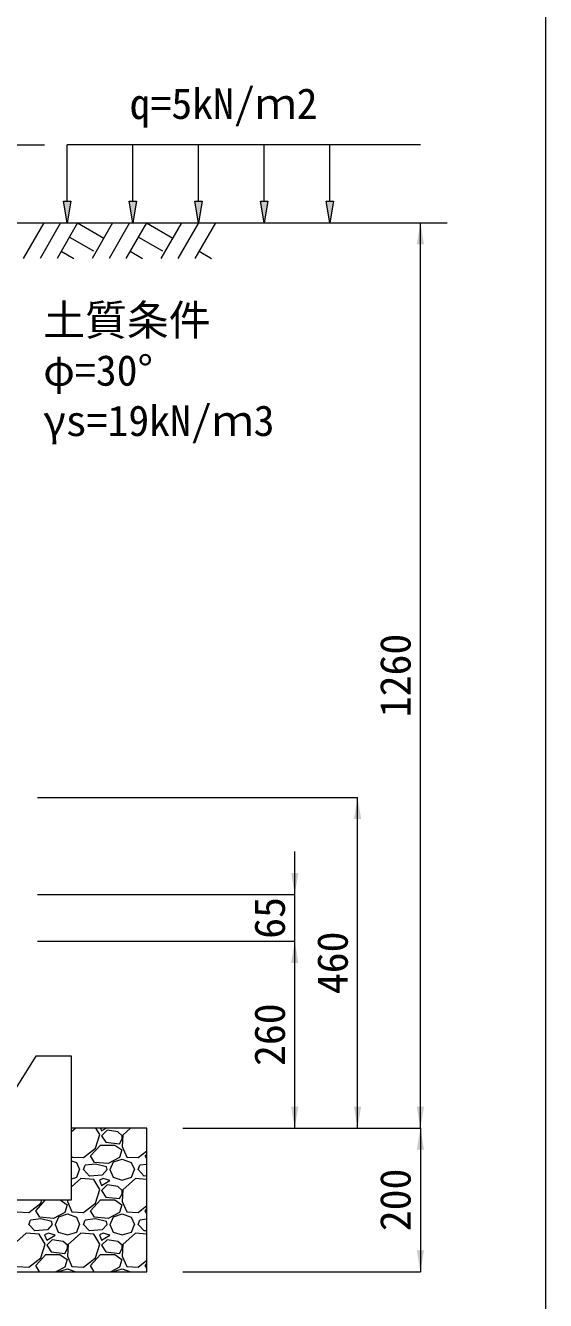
# Model space of a CAD drawing. Units: millimetres at full size, sheet at 1:20. Extents: x 201886 to 211886, y 860265 to 873235.
# Drawn here: x 207162 to 207886, y 868504 to 870279 of the extents above; entities that cross this region are included whole.
import ezdxf
from ezdxf.enums import TextEntityAlignment as Align

# ---------------------------------------------------------------- set-up
doc = ezdxf.new("R2010")
doc.units = ezdxf.units.MM
doc.header["$LTSCALE"] = 20
for name, color, linetype, lineweight in [('0_2', 7, 'Continuous', 20), ('ハッチング', 7, 'Continuous', 5), ('図枠', 5, 'Continuous', 13), ('基礎ブロック', 2, 'Continuous', 20), ('寸法線', 7, 'Continuous', 13)]:
    doc.layers.add(name, color=color, linetype=linetype, lineweight=lineweight)
doc.layers.add('文字', color=7, linetype='Continuous')
doc.styles.add('ＭＳ ゴシック', font='')
doc.styles.get('ＭＳ ゴシック').set_extended_font_data('MS Gothic')

# ---------------------------------------------------------------- blocks, each defined once
blk = doc.blocks.new('filled_arrow')
at = {"color": 0, "linetype": 'Continuous', "lineweight": -2}
blk.add_solid([(7.5, 1.25), (0, 0), (7.5, -1.25)], dxfattribs=at)

msp = doc.modelspace()

# ---------------------------------------------------------------- hatches: boundary and pattern name
at = {"layer": '寸法線'}
for points in [[(207225.26, 870033.85), (207220.26, 870003.85), (207215.26, 870033.85)], [(207316.68, 870033.85), (207311.68, 870003.85), (207306.68, 870033.85)], [(207408.09, 870033.85), (207403.09, 870003.85), (207398.09, 870033.85)], [(207499.5, 870033.85), (207494.5, 870003.85), (207489.5, 870033.85)], [(207590.91, 870033.85), (207585.91, 870003.85), (207580.91, 870033.85)]]:
    msp.add_hatch(color=256, dxfattribs=at).paths.add_polyline_path(points)

# ---------------------------------------------------------------- linework, layer by layer
at = {"layer": '0_2'}
for p, q in [((207128.85, 870003.85), (207749.23, 870003.85)), ((207331.32, 868543.85), (207331.32, 868743.85)), ((206396.32, 868543.85), (207331.32, 868543.85))]:
    msp.add_line(p, q, dxfattribs=at)
at = {"layer": '0_2', "lineweight": 13}
msp.add_line((207331.32, 868743.85), (207226.32, 868743.85), dxfattribs=at)
at = {"layer": 'ハッチング', "lineweight": 9}
for p, q in [((207187.5, 870003.85), (207158.85, 869954.22)), ((207211.12, 870003.85), (207182.47, 869954.22)), ((207234.74, 870003.85), (207206.09, 869954.22)), ((207234.74, 870003.85), (207271.31, 869982.73)), ((207283.5, 870003.85), (207254.85, 869954.22)), ((207307.12, 870003.85), (207278.47, 869954.22)), ((207330.74, 870003.85), (207302.09, 869954.22)), ((207330.74, 870003.85), (207367.31, 869982.73)), ((207379.5, 870003.85), (207350.85, 869954.22)), ((207403.12, 870003.85), (207374.47, 869954.22)), ((207426.74, 870003.85), (207398.09, 869954.22)), ((207223.32, 869984.06), (207256.73, 869964.77)), ((207319.32, 869984.06), (207352.73, 869964.77)), ((207211.9, 869964.28), (207229.31, 869954.22)), ((207307.9, 869964.28), (207325.31, 869954.22)), ((207403.9, 869964.28), (207421.31, 869954.22))]:
    msp.add_line(p, q, dxfattribs=at)
at = {"layer": 'ハッチング'}
for p, q in [((207232.36, 868743.85), (207226.44, 868738.44)), ((207265.77, 868734.77), (207260.22, 868743.85)), ((207266.56, 868743.85), (207268.06, 868740.1)), ((207268.06, 868740.1), (207274.3, 868743.85)), ((207275.68, 868740.86), (207268.06, 868733.24)), ((207290.92, 868738.58), (207275.68, 868740.86)), ((207297.01, 868733.24), (207290.92, 868738.58)), ((207308.56, 868743.85), (207297.78, 868734)), ((207252.82, 868705.05), (207266.53, 868720.29)), ((207259.68, 868715.72), (207265.77, 868734.77)), ((207266.53, 868720.29), (207286.35, 868720.29)), ((207268.06, 868733.24), (207274.15, 868724.1)), ((207274.15, 868724.1), (207293.2, 868721.81)), ((207286.35, 868720.29), (207296.25, 868713.43)), ((207293.2, 868721.81), (207297.01, 868728.67)), ((207297.78, 868734), (207297.01, 868718)), ((207297.01, 868728.67), (207297.01, 868733.24)), ((207226.35, 868704.85), (207226.91, 868703.52)), ((207226.91, 868703.52), (207242.91, 868702.76)), ((207242.91, 868702.76), (207259.68, 868715.72)), ((207258.15, 868695.9), (207252.82, 868705.05)), ((207293.2, 868702.76), (207277.2, 868694.38)), ((207296.25, 868713.43), (207293.2, 868702.76)), ((207297.01, 868718), (207303.11, 868703.52)), ((207303.11, 868703.52), (207319.11, 868702.76)), ((207319.11, 868702.76), (207331.32, 868712.2)), ((207329.02, 868705.05), (207331.32, 868707.61)), ((207331.32, 868701.09), (207329.02, 868705.05)), ((207226.34, 868698.41), (207233.01, 868695.9)), ((207233.01, 868695.9), (207237.58, 868686)), ((207233.77, 868675.33), (207237.58, 868686)), ((207242.91, 868686), (207245.2, 868692.09)), ((207251.29, 868676.85), (207242.91, 868686)), ((207259.68, 868693.62), (207245.2, 868692.09)), ((207277.2, 868694.38), (207258.15, 868695.9)), ((207274.92, 868689.81), (207259.68, 868693.62)), ((207275.68, 868686), (207268.82, 868678.38)), ((207275.68, 868686), (207274.92, 868689.81)), ((207279.49, 868686), (207284.06, 868675.33)), ((207280.25, 868686), (207284.82, 868696.67)), ((207284.82, 868696.67), (207297.01, 868700.48)), ((207297.01, 868700.48), (207309.21, 868695.9)), ((207309.21, 868695.9), (207313.78, 868686)), ((207309.97, 868675.33), (207313.78, 868686)), ((207319.11, 868686), (207321.4, 868692.09)), ((207327.49, 868676.85), (207319.11, 868686)), ((207331.32, 868693.14), (207321.4, 868692.09)), ((207239.1, 868673.81), (207226.25, 868662.07)), ((207226.27, 868673.13), (207233.77, 868675.33)), ((207257.39, 868672.28), (207239.1, 868673.81)), ((207268.82, 868678.38), (207251.29, 868676.85)), ((207265.77, 868658.57), (207257.39, 868672.28)), ((207270.34, 868673.81), (207265.01, 868671.52)), ((207265.01, 868671.52), (207268.06, 868663.9)), ((207268.06, 868663.9), (207279.49, 868670.76)), ((207279.49, 868670.76), (207270.34, 868673.81)), ((207284.06, 868675.33), (207297.01, 868671.52)), ((207297.01, 868671.52), (207309.97, 868675.33)), ((207315.3, 868673.81), (207297.78, 868657.8)), ((207331.32, 868672.47), (207315.3, 868673.81)), ((207331.32, 868677.19), (207327.49, 868676.85)), ((207259.68, 868639.52), (207265.77, 868658.57)), ((207275.68, 868664.66), (207268.06, 868657.04)), ((207268.06, 868657.04), (207274.15, 868647.9)), ((207290.92, 868662.38), (207275.68, 868664.66)), ((207297.01, 868657.04), (207290.92, 868662.38)), ((207293.2, 868645.61), (207297.01, 868652.47)), ((207297.78, 868657.8), (207297.01, 868641.8)), ((207297.01, 868652.47), (207297.01, 868657.04)), ((207166.71, 868626.56), (207183.48, 868639.52)), ((207176.62, 868628.85), (207190.12, 868643.85)), ((207183.48, 868639.52), (207184.86, 868643.85)), ((207210.5, 868643.85), (207220.05, 868637.23)), ((207220.05, 868637.23), (207217, 868626.56)), ((207220.91, 868643.85), (207220.81, 868641.8)), ((207220.81, 868641.8), (207226.91, 868627.32)), ((207242.91, 868626.56), (207259.68, 868639.52)), ((207252.82, 868628.85), (207266.53, 868644.09)), ((207266.53, 868644.09), (207286.35, 868644.09)), ((207274.15, 868647.9), (207293.2, 868645.61)), ((207286.35, 868644.09), (207296.25, 868637.23)), ((207296.25, 868637.23), (207293.2, 868626.56)), ((207297.01, 868641.8), (207303.11, 868627.32)), ((207319.11, 868626.56), (207331.32, 868636)), ((207329.02, 868628.85), (207331.32, 868631.41)), ((207150.71, 868627.32), (207166.71, 868626.56)), ((207166.71, 868609.8), (207169, 868615.89)), ((207183.48, 868617.42), (207169, 868615.89)), ((207181.95, 868619.7), (207176.62, 868628.85)), ((207201, 868618.18), (207181.95, 868619.7)), ((207198.72, 868613.61), (207183.48, 868617.42)), ((207199.48, 868609.8), (207198.72, 868613.61)), ((207217, 868626.56), (207201, 868618.18)), ((207204.05, 868609.8), (207208.62, 868620.47)), ((207208.62, 868620.47), (207220.81, 868624.28)), ((207220.81, 868624.28), (207233.01, 868619.7)), ((207226.91, 868627.32), (207242.91, 868626.56)), ((207233.01, 868619.7), (207237.58, 868609.8)), ((207242.91, 868609.8), (207245.2, 868615.89)), ((207259.68, 868617.42), (207245.2, 868615.89)), ((207258.15, 868619.7), (207252.82, 868628.85)), ((207277.2, 868618.18), (207258.15, 868619.7)), ((207274.92, 868613.61), (207259.68, 868617.42)), ((207275.68, 868609.8), (207274.92, 868613.61)), ((207293.2, 868626.56), (207277.2, 868618.18)), ((207280.25, 868609.8), (207284.82, 868620.47)), ((207284.82, 868620.47), (207297.01, 868624.28)), ((207297.01, 868624.28), (207309.21, 868619.7)), ((207303.11, 868627.32), (207319.11, 868626.56)), ((207309.21, 868619.7), (207313.78, 868609.8)), ((207319.11, 868609.8), (207321.4, 868615.89)), ((207331.32, 868616.94), (207321.4, 868615.89)), ((207331.32, 868624.89), (207329.02, 868628.85)), ((207162.9, 868597.61), (207145.38, 868581.6)), ((207181.19, 868596.08), (207162.9, 868597.61)), ((207175.09, 868600.65), (207166.71, 868609.8)), ((207192.62, 868602.18), (207175.09, 868600.65)), ((207189.57, 868582.37), (207181.19, 868596.08)), ((207194.14, 868597.61), (207188.81, 868595.32)), ((207199.48, 868609.8), (207192.62, 868602.18)), ((207203.29, 868594.56), (207194.14, 868597.61)), ((207203.29, 868609.8), (207207.86, 868599.13)), ((207207.86, 868599.13), (207220.81, 868595.32)), ((207220.81, 868595.32), (207233.77, 868599.13)), ((207239.1, 868597.61), (207221.58, 868581.6)), ((207233.77, 868599.13), (207237.58, 868609.8)), ((207257.39, 868596.08), (207239.1, 868597.61)), ((207251.29, 868600.65), (207242.91, 868609.8)), ((207268.82, 868602.18), (207251.29, 868600.65)), ((207265.77, 868582.37), (207257.39, 868596.08)), ((207270.34, 868597.61), (207265.01, 868595.32)), ((207275.68, 868609.8), (207268.82, 868602.18)), ((207279.49, 868594.56), (207270.34, 868597.61)), ((207279.49, 868609.8), (207284.06, 868599.13)), ((207284.06, 868599.13), (207297.01, 868595.32)), ((207297.01, 868595.32), (207309.97, 868599.13)), ((207315.3, 868597.61), (207297.78, 868581.6)), ((207309.97, 868599.13), (207313.78, 868609.8)), ((207331.32, 868596.27), (207315.3, 868597.61)), ((207327.49, 868600.65), (207319.11, 868609.8)), ((207331.32, 868600.99), (207327.49, 868600.65)), ((207183.48, 868563.32), (207189.57, 868582.37)), ((207188.81, 868595.32), (207191.86, 868587.7)), ((207191.86, 868587.7), (207203.29, 868594.56)), ((207199.48, 868588.46), (207191.86, 868580.84)), ((207191.86, 868580.84), (207197.95, 868571.7)), ((207214.72, 868586.18), (207199.48, 868588.46)), ((207220.81, 868580.84), (207214.72, 868586.18)), ((207221.58, 868581.6), (207220.81, 868565.6)), ((207220.81, 868576.27), (207220.81, 868580.84)), ((207259.68, 868563.32), (207265.77, 868582.37)), ((207265.01, 868595.32), (207268.06, 868587.7)), ((207268.06, 868587.7), (207279.49, 868594.56)), ((207275.68, 868588.46), (207268.06, 868580.84)), ((207268.06, 868580.84), (207274.15, 868571.7)), ((207290.92, 868586.18), (207275.68, 868588.46)), ((207297.01, 868580.84), (207290.92, 868586.18)), ((207297.78, 868581.6), (207297.01, 868565.6)), ((207297.01, 868576.27), (207297.01, 868580.84)), ((207166.71, 868550.36), (207183.48, 868563.32)), ((207176.62, 868552.65), (207190.33, 868567.89)), ((207190.33, 868567.89), (207210.15, 868567.89)), ((207197.95, 868571.7), (207217, 868569.41)), ((207210.15, 868567.89), (207220.05, 868561.03)), ((207217, 868569.41), (207220.81, 868576.27)), ((207220.05, 868561.03), (207217, 868550.36)), ((207220.81, 868565.6), (207226.91, 868551.12)), ((207242.91, 868550.36), (207259.68, 868563.32)), ((207252.82, 868552.65), (207266.53, 868567.89)), ((207266.53, 868567.89), (207286.35, 868567.89)), ((207274.15, 868571.7), (207293.2, 868569.41)), ((207286.35, 868567.89), (207296.25, 868561.03)), ((207293.2, 868569.41), (207297.01, 868576.27)), ((207296.25, 868561.03), (207293.2, 868550.36)), ((207297.01, 868565.6), (207303.11, 868551.12)), ((207150.71, 868551.12), (207166.71, 868550.36)), ((207181.75, 868543.85), (207176.62, 868552.65)), ((207217, 868550.36), (207204.57, 868543.85)), ((207208.44, 868543.85), (207208.62, 868544.27)), ((207208.62, 868544.27), (207220.81, 868548.08)), ((207220.81, 868548.08), (207232.09, 868543.85)), ((207226.91, 868551.12), (207242.91, 868550.36)), ((207257.95, 868543.85), (207252.82, 868552.65)), ((207293.2, 868550.36), (207280.77, 868543.85)), ((207284.64, 868543.85), (207284.82, 868544.27)), ((207284.82, 868544.27), (207297.01, 868548.08)), ((207297.01, 868548.08), (207308.29, 868543.85)), ((207303.11, 868551.12), (207319.11, 868550.36)), ((207319.11, 868550.36), (207331.32, 868559.8)), ((207329.02, 868552.65), (207331.32, 868555.21)), ((207331.32, 868548.69), (207329.02, 868552.65))]:
    msp.add_line(p, q, dxfattribs=at)
at = {"layer": '図枠'}
msp.add_line((207886.35, 872977.81), (207886.35, 867477.81), dxfattribs=at)
at = {"layer": '基礎ブロック'}
msp.add_lwpolyline([(206596.32, 868743.85), (206591.32, 868843.85), (206496.32, 868843.85), (206496.32, 868743.85), (206496.32, 868643.85), (207226.32, 868643.85), (207226.32, 868743.85), (207226.32, 868843.85), (207176.32, 868843.85), (207131.32, 868771.85), (207131.32, 868743.85)], close=True, dxfattribs=at)
at = {"layer": '寸法線'}
for p, q in [((206998.85, 870112.4), (207188.85, 870112.4)), ((207178.85, 870003.85), (207712.12, 870003.85)), ((207712.12, 868743.85), (207712.12, 870003.85)), ((207178.85, 869203.85), (207624.62, 869203.85)), ((207624.62, 868743.85), (207624.62, 869203.85)), ((207537.12, 868943.85), (207537.12, 869128.85)), ((207178.85, 869068.85), (207537.12, 869068.85)), ((207178.85, 869003.85), (207537.12, 869003.85)), ((207178.85, 869003.85), (207537.12, 869003.85)), ((207537.12, 868743.85), (207537.12, 869003.85)), ((207381.32, 868743.85), (207624.62, 868743.85)), ((207381.32, 868743.85), (207712.12, 868743.85)), ((207381.32, 868743.85), (207537.12, 868743.85)), ((207381.32, 868743.85), (207712.12, 868743.85)), ((207712.12, 868743.85), (207712.12, 868543.85)), ((207381.32, 868543.85), (207712.12, 868543.85))]:
    msp.add_line(p, q, dxfattribs=at)
at = {"layer": '寸法線', "lineweight": 9}
for p, q in [((207712.12, 870112.4), (207220.26, 870112.4)), ((207220.26, 870033.85), (207220.26, 870112.4)), ((207311.68, 870033.85), (207311.68, 870112.4)), ((207403.09, 870033.85), (207403.09, 870112.4)), ((207494.5, 870033.85), (207494.5, 870112.4)), ((207585.91, 870033.85), (207585.91, 870112.4))]:
    msp.add_line(p, q, dxfattribs=at)
for points in [[(207225.26, 870033.85), (207220.26, 870003.85), (207215.26, 870033.85)], [(207316.68, 870033.85), (207311.68, 870003.85), (207306.68, 870033.85)], [(207408.09, 870033.85), (207403.09, 870003.85), (207398.09, 870033.85)], [(207499.5, 870033.85), (207494.5, 870003.85), (207489.5, 870033.85)], [(207590.91, 870033.85), (207585.91, 870003.85), (207580.91, 870033.85)]]:
    msp.add_lwpolyline(points, close=True, dxfattribs=at)

# ---------------------------------------------------------------- block references
at = {"layer": '寸法線', "xscale": 4, "yscale": 4}
for p, rotation in [((207712.12, 870003.85), 270), ((207624.62, 869203.85), 270), ((207537.12, 869068.85), 90), ((207537.12, 869003.85), 270), ((207537.12, 869003.85), 270), ((207537.12, 868743.85), 90), ((207624.62, 868743.85), 90), ((207712.12, 868743.85), 90), ((207712.12, 868743.85), 270), ((207712.12, 868543.85), 90)]:
    msp.add_blockref('filled_arrow', p, dxfattribs=dict(at, rotation=rotation))

# ---------------------------------------------------------------- texts
at = {"layer": '寸法線', "style": 'ＭＳ ゴシック'}
for s, p in [('1260', (207677.12, 869373.85)), ('65', (207502.12, 869036.35)), ('460', (207589.62, 868973.85)), ('260', (207502.12, 868873.85)), ('200', (207677.12, 868643.85))]:
    msp.add_text(s, height=42.72, rotation=90, dxfattribs=at).set_placement(p, align=Align.MIDDLE_CENTER)
at = {"layer": '文字', "style": 'ＭＳ ゴシック'}
msp.add_text('q=5kN/ｍ2', height=42.72, dxfattribs=at).set_placement((207307.15, 870135.66), align=Align.BOTTOM_LEFT)
for s, p in [('土質条件', (207186.81, 869889.88)), ('φ=30°', (207186.81, 869819.88)), ('γs=19kN/ｍ3', (207186.81, 869749.88))]:
    msp.add_text(s, height=42.72, dxfattribs=at).set_placement(p, align=Align.TOP_LEFT)

doc.saveas('drawing.dxf')
